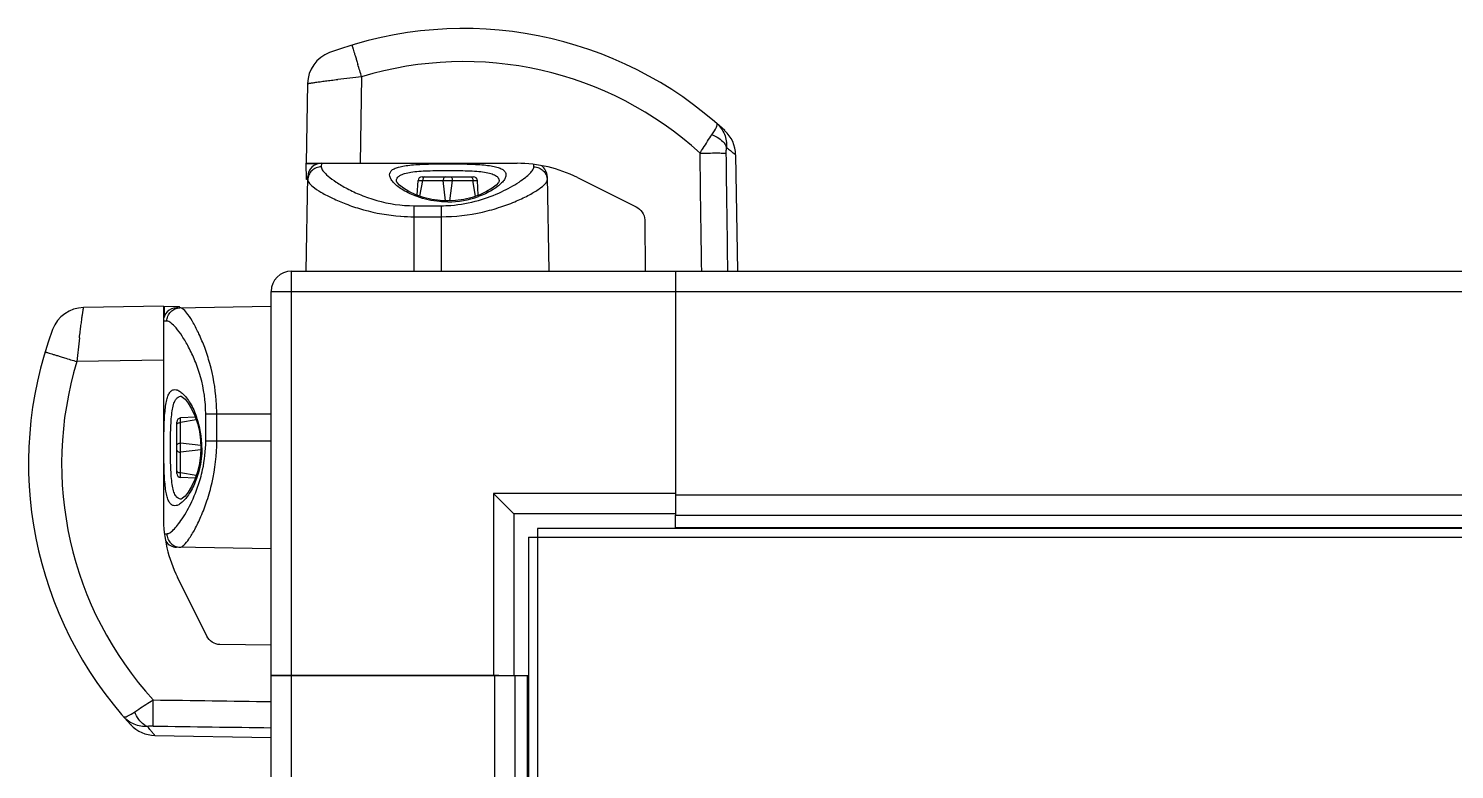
# Model space of a CAD drawing. Header units: millimetres. Extents: x 2513 to 2669, y 1505 to 1675.
# Drawn here: x 2556.6969 to 2556.9644, y 1513.6179 to 1513.757 of the extents above; entities that cross this region are included whole.
import ezdxf

# ---------------------------------------------------------------- set-up
doc = ezdxf.new("R2010")
doc.units = ezdxf.units.MM
doc.layers.add('DTM_AXES', color=7, linetype='Continuous')

msp = doc.modelspace()

# ---------------------------------------------------------------- linework, layer by layer
at = {"color": 7, "linetype": 'Continuous'}
for p, q in [((2556.759402472119, 1513.747924334351), (2556.759118873005, 1513.731686578893)), ((2556.749263077029, 1513.746636088471), (2556.749002132369, 1513.731686578893)), ((2556.827547506455, 1513.73780545812), (2556.827473364564, 1513.737873982682)), ((2556.827547506455, 1513.73780545812), (2556.827474088711, 1513.737873314178)), ((2556.749055116948, 1513.728651094383), (2556.749002132369, 1513.731686578893)), ((2556.749002132369, 1513.731686578893), (2556.788562894285, 1513.731686578893)), ((2556.75106976161, 1513.731560100373), (2556.749004340058, 1513.731560100373)), ((2556.751841164847, 1513.731686578893), (2556.751830070958, 1513.731015772136)), ((2556.791706461436, 1513.731015772136), (2556.791698785891, 1513.731479884922)), ((2556.829567312058, 1513.733281726354), (2556.829948385986, 1513.711450015488)), ((2556.749002132369, 1513.711450015488), (2556.749311979667, 1513.729201155559)), ((2556.749047169261, 1513.72910641706), (2556.749311982986, 1513.72910641706)), ((2556.770748064596, 1513.729157008466), (2556.780377179075, 1513.729157008466)), ((2556.794224552727, 1513.729201155559), (2556.794534400029, 1513.711450015488)), ((2556.799875477139, 1513.729016040341), (2556.81091057617, 1513.723498490824)), ((2556.749302378314, 1513.728651094383), (2556.749055116948, 1513.728651094383)), ((2556.769840969931, 1513.725682240458), (2556.769990304301, 1513.728439182689)), ((2556.770334966345, 1513.725511358703), (2556.770853952751, 1513.728450043955)), ((2556.770853952751, 1513.728450043955), (2556.774697863622, 1513.728450043955)), ((2556.775165388388, 1513.724646223432), (2556.774697863622, 1513.728450043955)), ((2556.775959873178, 1513.724646369007), (2556.776427380049, 1513.728450043955)), ((2556.776427380049, 1513.728450043955), (2556.780271290925, 1513.728450043955)), ((2556.780790288665, 1513.72551129452), (2556.780271290925, 1513.728450043955)), ((2556.781284261546, 1513.725682465697), (2556.78113493937, 1513.728439182689)), ((2556.78521068121, 1513.728330583503), (2556.785205617743, 1513.728328961167)), ((2556.769238695774, 1513.711450015488), (2556.769238695774, 1513.723731754745)), ((2556.769238695774, 1513.723731754745), (2556.774297836627, 1513.723731754745)), ((2556.774297836627, 1513.723731754745), (2556.774297836627, 1513.711450015488)), ((2556.766701768843, 1513.721757758821), (2556.766760065911, 1513.721753511067)), ((2556.769238695774, 1513.721664220859), (2556.774297836627, 1513.721664220859)), ((2556.812511213884, 1513.721084044238), (2556.812623823524, 1513.711450015488)), ((2556.746227877156, 1513.63556290272), (2556.746227877156, 1513.711450015488)), ((2556.746227877156, 1513.711450015488), (2556.818320634289, 1513.711450015488)), ((2556.818320634289, 1513.711450015488), (2556.818320634289, 1513.668735806888)), ((2556.742433521517, 1513.63556290272), (2556.742433521517, 1513.707655659849)), ((2556.742433521517, 1513.707655659849), (2556.818320634289, 1513.707655659849)), ((2556.722196958112, 1513.704881404638), (2556.707247448534, 1513.704620459978)), ((2556.722196958112, 1513.704881404638), (2556.722196958112, 1513.66532064272)), ((2556.722196958112, 1513.704881404638), (2556.725232442625, 1513.704828420057)), ((2556.722323436632, 1513.704879196946), (2556.722323436632, 1513.702815070379)), ((2556.724682381446, 1513.704571557334), (2556.742433521517, 1513.704881404638)), ((2556.724777119945, 1513.704836367746), (2556.724777119945, 1513.704571557334)), ((2556.725232442625, 1513.704582650273), (2556.725232442625, 1513.704828420057)), ((2556.722867764871, 1513.702053466045), (2556.722196958112, 1513.702042372159)), ((2556.722196958112, 1513.694764663998), (2556.705959202669, 1513.694481064941)), ((2556.725552953599, 1513.68796897454), (2556.725554575785, 1513.687963911088)), ((2556.732130024441, 1513.687123492367), (2556.732125778225, 1513.68718176807)), ((2556.72837224249, 1513.683548581999), (2556.725433493049, 1513.683029584254)), ((2556.728201071259, 1513.684042554872), (2556.725444354316, 1513.683893232703)), ((2556.730151782262, 1513.679585700381), (2556.730151782262, 1513.684644841231)), ((2556.730151782262, 1513.684644841231), (2556.742433521517, 1513.684644841231)), ((2556.732219316146, 1513.679585700381), (2556.732219316146, 1513.684644841231)), ((2556.724726528537, 1513.673506357929), (2556.724726528537, 1513.683135472407)), ((2556.725433493049, 1513.679185673383), (2556.725433493049, 1513.683029584254)), ((2556.729237167989, 1513.678718166511), (2556.725433493049, 1513.679185673383)), ((2556.729237313563, 1513.677923681718), (2556.725433493049, 1513.677456156954)), ((2556.730151782262, 1513.679585700381), (2556.742433521517, 1513.679585700381)), ((2556.725433493049, 1513.673612246082), (2556.725433493049, 1513.677456156954)), ((2556.728372178305, 1513.673093259673), (2556.725433493049, 1513.673612246082)), ((2556.728201296472, 1513.672599263264), (2556.725444354316, 1513.672748597633)), ((2556.784171433538, 1513.669712103465), (2556.784171433538, 1513.63556290272)), ((2556.818320634289, 1513.669712103465), (2556.784171433538, 1513.669712103465)), ((2556.787965789177, 1513.665917747826), (2556.784171433538, 1513.669712103465)), ((2556.787965789177, 1513.665917747826), (2556.787965789177, 1513.63556290272)), ((2556.818320634289, 1513.665917747826), (2556.787965789177, 1513.665917747826)), ((2556.818320634289, 1513.663143492613), (2556.818320634289, 1513.66567306304)), ((2556.722403652083, 1513.662184751114), (2556.722867764871, 1513.662177075569)), ((2556.792384265168, 1513.663143492613), (2556.792384265168, 1513.54843439346)), ((2557.6292926405, 1513.663143492613), (2556.792384265168, 1513.663143492613)), ((2556.818320634289, 1513.663360495451), (2557.602487466243, 1513.663360495451)), ((2556.742433521517, 1513.659349136976), (2556.724682381446, 1513.659658984278)), ((2556.79074004439, 1513.661499271836), (2556.79074004439, 1513.551157229638)), ((2556.79074004439, 1513.661499271836), (2557.630936861275, 1513.661499271836)), ((2556.730385046183, 1513.642972960836), (2556.724867496662, 1513.654008059867)), ((2556.742433521517, 1513.641259713483), (2556.732799506421, 1513.641372321393)), ((2556.78514773012, 1513.63556290272), (2556.742433521517, 1513.63556290272)), ((2556.788210473965, 1513.63556290272), (2556.79074004439, 1513.63556290272)), ((2556.790523041554, 1513.55144711149), (2556.790523041554, 1513.63556290272)), ((2556.716009554323, 1513.626410172441), (2556.716052335312, 1513.626363884464)), ((2556.716010222827, 1513.626409448291), (2556.716078078885, 1513.626336030552)), ((2556.716067313974, 1513.62634767792), (2556.716078078885, 1513.626336030552)), ((2556.720601810651, 1513.624316224947), (2556.742433521517, 1513.623935151017))]:
    msp.add_line(p, q, dxfattribs=at)
for points in [[(2556.76602607745, 1513.728129198785), (2556.765923475259, 1513.728318325025), (2556.765914561947, 1513.728330558082)], [(2556.771024485769, 1513.725272842214), (2556.769567857996, 1513.72577671452), (2556.768276611372, 1513.726377710927), (2556.767230682867, 1513.727013031777), (2556.766485894402, 1513.727607479975), (2556.766069285832, 1513.728067038909), (2556.76602607745, 1513.728129198785)], [(2556.785205617743, 1513.728328961167), (2556.785056239416, 1513.728067428905), (2556.784640532363, 1513.727608588473), (2556.783897403293, 1513.727015010649), (2556.782853416311, 1513.726380264528), (2556.78156416912, 1513.725779459095)], [(2556.775562621573, 1513.724628944698), (2556.774142483398, 1513.724690717454), (2556.772566448851, 1513.724905887709), (2556.771024485769, 1513.725272842214)], [(2556.78156416912, 1513.725779459095), (2556.780109533974, 1513.725275399826), (2556.778569307639, 1513.724907855311), (2556.776994426726, 1513.724691738618), (2556.775562621573, 1513.724628947819)], [(2556.725554575785, 1513.687963911088), (2556.725816107694, 1513.687814533045), (2556.726274947948, 1513.687398826316), (2556.726868525742, 1513.686655697501), (2556.727503271837, 1513.685611710838), (2556.728104077309, 1513.684322463938)], [(2556.728104077309, 1513.684322463938), (2556.728608136743, 1513.682867828806), (2556.728975681468, 1513.681327602171), (2556.729191798332, 1513.679752720694), (2556.729254589184, 1513.678320914901)], [(2556.729254592306, 1513.678320914901), (2556.729192819473, 1513.676900775803), (2556.728977648992, 1513.675324740545), (2556.728610694215, 1513.673782777115)], [(2556.728610694215, 1513.673782777115), (2556.728106821672, 1513.672326149304), (2556.727505825133, 1513.67103490294), (2556.726870504224, 1513.669988974764), (2556.726276056, 1513.669244186631), (2556.725816497362, 1513.668827578624), (2556.725754337578, 1513.668784370353)], [(2556.725754337578, 1513.668784370353), (2556.725565211846, 1513.668681768542), (2556.725552979065, 1513.668672855275)]]:
    msp.add_lwpolyline(points, dxfattribs=at)
for centre, radius, start, end in [((2556.778548910503, 1513.684795786205), 0.07218649694493032, 47.26436077500414, 110.4046587798925), ((2556.755586039926, 1513.746525720744), 0.006323926064166438, 110.4046587798925, 179.000000000541), ((2555.685517267115, 1513.421621396169), 1.122364758268779, 16.90154715337051, 17.02581470323279), ((2556.778548907364, 1513.684905824415), 0.06586287707957236, 47.67332370873703, 106.8999567285827), ((2556.787544436176, 1513.475296579866), 0.2740763560926216, 95.89347668620654, 96.8322435123474), ((2556.823244349154, 1513.733171358623), 0.006323926064419395, 1.000000020300718, 47.1206654459695), ((2556.751841164825, 1513.729157008315), 0.002529570425666575, 89.99999993747363, 178.9999965607516), ((2556.788562894285, 1513.706390874637), 0.02529570425666575, 63.43494882303339, 90), ((2556.77074806766, 1513.728398137341), 0.0007588683530141727, 90.00023132763077, 176.8995210575067), ((2556.780377176011, 1513.728398137341), 0.0007588683530141727, 3.100478942493255, 89.99976867236924), ((2556.791695367569, 1513.729157008338), 0.002529570425666575, 1.000002938652182, 55.69981612007511), ((2556.77558295354, 1513.741428230044), 0.01698968208063893, 269.9314336013594, 289.7357780015983), ((2556.769242478855, 1513.756216344515), 0.03455212386337307, 265.8800092339243, 269.9937267230372), ((2556.746227877156, 1513.707655659849), 0.003794355638499862, 90, 180), ((2556.707357816264, 1513.698297497079), 0.006323926064166438, 91.00000000987528, 159.595341216563), ((2556.724726528537, 1513.702042372174), 0.002529570425666575, 91.00000000987528, 180), ((2556.769087750798, 1513.675334626502), 0.07218649694493032, 159.595341216563, 222.7312307849207), ((2556.984911118017, 1513.665633883132), 0.2804395067989376, 173.178406976642, 174.0958727893231), ((2556.768977725647, 1513.675334629172), 0.06586288971022342, 163.100046136115, 222.3266637352866), ((2557.032260287246, 1514.768360294895), 1.12235850245064, 252.9741864605985, 253.0984547094717), ((2556.697667306193, 1513.684641062726), 0.03455201015690582, 0.006265700147972429, 4.120032103529603), ((2556.725485399666, 1513.683135469343), 0.0007588683530141727, 93.10047894222325, 179.9997686827839), ((2556.712455306385, 1513.678341246775), 0.01698968265826633, 359.9314339452941, 19.73578660578413), ((2556.725485399666, 1513.673506360992), 0.0007588683530141727, 180.0002313172161, 266.8995210577768), ((2556.747492662367, 1513.66532064272), 0.02529570425666575, 180, 206.565051177078), ((2556.724726528667, 1513.662188169437), 0.002529570425666575, 214.3001490263924, 268.9999970506619), ((2556.720712178381, 1513.63063918785), 0.006323926064419395, 222.8793345468306, 268.9999999692729)]:
    msp.add_arc(centre, radius, start, end, dxfattribs=at)
for points, knots in [([(2556.757563902916, 1513.753864738516), (2556.757569239971, 1513.753866360051), (2556.757571700917, 1513.753830309664), (2556.757593261397, 1513.753798302613), (2556.757616176689, 1513.753711952244), (2556.757652809752, 1513.753606809791), (2556.757696808942, 1513.753466291924), (2556.757774264269, 1513.753223223558), (2556.757891216956, 1513.75284913805), (2556.75805464681, 1513.752323912054), (2556.758246191701, 1513.75170419926), (2556.758461949417, 1513.751003303256), (2556.758613157912, 1513.75051030231), (2556.758692066981, 1513.750252647772)], [0, 0, 0, 0, 0.004421795, 0.0175267449, 0.0392671384, 0.0695575315, 0.1082197531, 0.1550472177, 0.2722330743, 0.418637357, 0.5912188806, 0.78638603, 1, 1, 1, 1]), ([(2556.749263077029, 1513.746636088471), (2556.749263287637, 1513.746645155751), (2556.749313313866, 1513.746647651084), (2556.749372164401, 1513.746670571044), (2556.749504054855, 1513.746689681235), (2556.749671515482, 1513.746720491033), (2556.74989161827, 1513.746754945344), (2556.750273461003, 1513.746814024053), (2556.750860036358, 1513.74689916355), (2556.751683985569, 1513.747013526966), (2556.752656524032, 1513.747142675587), (2556.753758141003, 1513.747283063831), (2556.754533718742, 1513.747377962768), (2556.754939560154, 1513.747426642572)], [0, 0, 0, 0, 0.0047459041, 0.0180328892, 0.0399060046, 0.07026741730000001, 0.1089527555, 0.1557742161, 0.2727810747, 0.4188883767, 0.5911422346999999, 0.7861136404000001, 1, 1, 1, 1]), ([(2556.82289812767, 1513.733599272814), (2556.823093659307, 1513.733916190557), (2556.823821783223, 1513.735080970985), (2556.824565147023, 1513.736236795502), (2556.825133004405, 1513.737061510594)], [0, 0, 0, 0, 0.2710824107, 1, 1, 1, 1]), ([(2556.825132966384, 1513.737061466847), (2556.825441687228, 1513.737511804303), (2556.825823518165, 1513.738122331194), (2556.82611392748, 1513.738825145504), (2556.826102898252, 1513.73910515748), (2556.826040691172, 1513.739159524967)], [0, 0, 0, 0, 0.6967655806999999, 0.8945697255, 1, 1, 1, 1]), ([(2556.825132966384, 1513.737061466847), (2556.825470974644, 1513.736929164296), (2556.826577199692, 1513.73640626005), (2556.827614889916, 1513.735478086222), (2556.827879354981, 1513.734643462867)], [0, 0, 0, 0, 0.2930792478, 1, 1, 1, 1]), ([(2556.826040691172, 1513.739159524967), (2556.826659369467, 1513.738618927199), (2556.827666300211, 1513.737200891946), (2556.827925822943, 1513.735489217747), (2556.827879354981, 1513.734643462867)], [0, 0, 0, 0, 0.4923765519, 1, 1, 1, 1]), ([(2556.827815998657, 1513.733599271853), (2556.827814745521, 1513.733692471781), (2556.8278159027, 1513.734041477424), (2556.827835989113, 1513.734392032505), (2556.827879529149, 1513.734644292585)], [0, 0, 0, 0, 0.2669209398, 1, 1, 1, 1]), ([(2556.827879529149, 1513.734644292585), (2556.828124817698, 1513.734452513162), (2556.828544839723, 1513.734115911506), (2556.829075262199, 1513.733694854173), (2556.829384108483, 1513.733423620863), (2556.829535521038, 1513.733315591046), (2556.829567312058, 1513.733281726357)], [0, 0, 0, 0, 0.4306085934, 0.7446488203, 0.9357619822, 1, 1, 1, 1]), ([(2556.769805231317, 1513.725436499862), (2556.768905354775, 1513.725760585337), (2556.767663943376, 1513.726330297254), (2556.766258437925, 1513.72727623908), (2556.765491211914, 1513.72794142814), (2556.764954243799, 1513.728586807703), (2556.764650553786, 1513.729205923917), (2556.764630356221, 1513.729817619965), (2556.764961396052, 1513.730341369226), (2556.765566162408, 1513.730724392588), (2556.766411807329, 1513.73101814688), (2556.767500887792, 1513.731236284852), (2556.769368623915, 1513.731454392624), (2556.772084209204, 1513.731567720685), (2556.774356127541, 1513.731590223847), (2556.775562621838, 1513.731590223803)], [0, 0, 0, 0, 0.1552698814, 0.2197660819, 0.2746028233, 0.3195550159, 0.3553145569, 0.3848026425, 0.4144061517, 0.4511739773, 0.499038658, 0.5591661178, 0.6311202182, 0.8041393298999999, 1, 1, 1, 1]), ([(2556.775562621838, 1513.731590223803), (2556.776769102881, 1513.731590223572), (2556.779041007672, 1513.731567721987), (2556.781756581217, 1513.731454395402), (2556.783624320877, 1513.731236290345), (2556.78471340687, 1513.731018154898), (2556.785559057621, 1513.730724403389), (2556.78616382992, 1513.730341384456), (2556.786494880264, 1513.729817641602), (2556.786474695563, 1513.72920594793), (2556.786171015411, 1513.728586833187), (2556.785634057609, 1513.727941455674), (2556.784866842469, 1513.727276267579), (2556.78346135236, 1513.726330324605), (2556.782219951237, 1513.725760611988), (2556.781320081858, 1513.725436524197)], [0, 0, 0, 0, 0.1958593145, 0.3688790759, 0.4408337697, 0.5009617496000001, 0.5488268626, 0.5855950673, 0.6151987785, 0.6446867916, 0.6804460962000001, 0.7253980311, 0.7802344952, 0.8447304543999999, 1, 1, 1, 1]), ([(2556.822898125763, 1513.733599272671), (2556.823941416416, 1513.733613616138), (2556.825361147417, 1513.733628480442), (2556.827000299357, 1513.733619793913), (2556.82759656318, 1513.73361214976), (2556.82781599866, 1513.733599272699)], [0, 0, 0, 0, 0.6364424624, 0.8659193401999999, 1, 1, 1, 1]), ([(2556.751830070958, 1513.731015770004), (2556.751504808965, 1513.731015926655), (2556.750848683386, 1513.73088991779), (2556.750013941851, 1513.730348130954), (2556.749447196143, 1513.729534651611), (2556.74930649366, 1513.728886634387), (2556.749300889524, 1513.728565588114)], [0, 0, 0, 0, 0.2516357154, 0.5022760310000001, 0.7515879269, 1, 1, 1, 1]), ([(2556.751830070958, 1513.731015772136), (2556.751828183471, 1513.730900247124), (2556.751906944442, 1513.730630118189), (2556.752301502453, 1513.730020460674), (2556.753213705604, 1513.729156775197), (2556.754735225921, 1513.728044889787), (2556.75678607727, 1513.726843124484), (2556.759325166735, 1513.725659393739), (2556.763445447665, 1513.724232856052), (2556.766882275968, 1513.723731877127), (2556.769238695774, 1513.723731754745)], [0, 0, 0, 0, 0.0177429131, 0.041721127, 0.111154538, 0.2086286742, 0.3311494924, 0.4754169174, 0.6381374735, 1, 1, 1, 1]), ([(2556.765914533289, 1513.728332184181), (2556.765910983246, 1513.728536081952), (2556.766038366436, 1513.728990199567), (2556.766645885673, 1513.729484234684), (2556.767545115788, 1513.729822649649), (2556.768738343787, 1513.7300593922), (2556.770193780215, 1513.73021049686), (2556.771860888828, 1513.730298318359), (2556.773674393037, 1513.730341595461), (2556.77492485831, 1513.730350050103), (2556.775562621838, 1513.730350043039)], [0, 0, 0, 0, 0.0588301878, 0.1268140931, 0.2173700221, 0.334545104, 0.4767144146, 0.6392685915999999, 0.8160153371, 1, 1, 1, 1]), ([(2556.771232499674, 1513.729157008466), (2556.771122566531, 1513.729157008466), (2556.770963181726, 1513.728979226657), (2556.770880812021, 1513.728717221937), (2556.770857109895, 1513.728542142161), (2556.770853952751, 1513.728450043955)], [0, 0, 0, 0, 0.3881289381, 0.6746479290999999, 1, 1, 1, 1]), ([(2556.775076410549, 1513.729157008466), (2556.774966477438, 1513.729157008466), (2556.774807092731, 1513.728979226599), (2556.774724722995, 1513.728717221944), (2556.774701020806, 1513.728542142165), (2556.774697863622, 1513.728450043955)], [0, 0, 0, 0, 0.3881288529, 0.6746478841, 1, 1, 1, 1]), ([(2556.775562621838, 1513.730350043039), (2556.776200379182, 1513.730350048928), (2556.777450836972, 1513.730341594104), (2556.779264335028, 1513.730298318063), (2556.780931446155, 1513.730210498544), (2556.782386887886, 1513.730059394928), (2556.783580120971, 1513.729822652366), (2556.784479354314, 1513.729484237063), (2556.785086876939, 1513.728990201096), (2556.785214259759, 1513.728536081839), (2556.78521071047, 1513.728332183373)], [0, 0, 0, 0, 0.1839828645, 0.3607292214, 0.5232837622, 0.6654537482, 0.7826292522, 0.8731854572, 0.9411696206, 1, 1, 1, 1]), ([(2556.776048833129, 1513.729157008466), (2556.776158766273, 1513.729157008466), (2556.776318151078, 1513.728979226657), (2556.776400520779, 1513.728717221937), (2556.776424222908, 1513.728542142161), (2556.776427380049, 1513.728450043955)], [0, 0, 0, 0, 0.3881289388, 0.6746479296, 1, 1, 1, 1]), ([(2556.779892743998, 1513.729157008466), (2556.780002677176, 1513.729157008466), (2556.780162062077, 1513.728979226713), (2556.780244431739, 1513.728717221933), (2556.780268133815, 1513.72854214216), (2556.780271290921, 1513.728450043955)], [0, 0, 0, 0, 0.3881290133, 0.6746479687000001, 1, 1, 1, 1]), ([(2556.781348177995, 1513.724731219217), (2556.782828061556, 1513.725151743433), (2556.785445220858, 1513.726138550231), (2556.78832572252, 1513.727721509903), (2556.790056324768, 1513.728957651512), (2556.790938691063, 1513.72972927591), (2556.7915018208, 1513.730374684057), (2556.791709501616, 1513.730829680703), (2556.791706461436, 1513.731015772136)], [0, 0, 0, 0, 0.3719903743, 0.6730692656999999, 0.7916644354000001, 0.8860883931, 0.9549985565000001, 1, 1, 1, 1]), ([(2556.791706461436, 1513.731015771859), (2556.792031723876, 1513.731015928942), (2556.792687850545, 1513.730889920617), (2556.793522593618, 1513.730348133533), (2556.79408934025, 1513.729534653106), (2556.794230042669, 1513.728886634891), (2556.794235646598, 1513.728565588181)], [0, 0, 0, 0, 0.2516357171, 0.5022760349000001, 0.7515879301999999, 1, 1, 1, 1]), ([(2556.749300886942, 1513.728565653454), (2556.749299094097, 1513.72846255741), (2556.749381714938, 1513.728218678311), (2556.749789755429, 1513.727679025312), (2556.750722730564, 1513.726925560569), (2556.752267749029, 1513.725957611839), (2556.754341998822, 1513.724905851818), (2556.756887678563, 1513.723853518894), (2556.760997061669, 1513.722527149838), (2556.76436348113, 1513.721930131411), (2556.766701768843, 1513.721757758821)], [0, 0, 0, 0, 0.0161465316, 0.0385717395, 0.105625051, 0.2018871465, 0.3242730239, 0.4691474918, 0.6328475929999999, 1, 1, 1, 1]), ([(2556.769990310124, 1513.728439182373), (2556.76999072377, 1513.728446713165), (2556.77001399808, 1513.72846221105), (2556.77008986277, 1513.728475390955), (2556.770258301307, 1513.72848360502), (2556.770524460923, 1513.7284741367), (2556.770735210572, 1513.728459757641), (2556.770853957212, 1513.728450043344)], [0, 0, 0, 0, 0.0258964613, 0.0787653811, 0.2769875648, 0.5909132378, 1, 1, 1, 1]), ([(2556.774297836627, 1513.721664220859), (2556.776910811764, 1513.721664390442), (2556.780727126984, 1513.72210656544), (2556.78541026656, 1513.723412896171), (2556.788352836356, 1513.724525578612), (2556.790761462886, 1513.725674001884), (2556.792561882657, 1513.726746310936), (2556.793653992699, 1513.727583868144), (2556.794136712994, 1513.728181112534), (2556.794237618227, 1513.728452209174), (2556.794235645448, 1513.72856565375)], [0, 0, 0, 0, 0.3614057023, 0.5255898021000001, 0.6718588161, 0.7960215555, 0.8939458351, 0.9619253525, 0.9843068865000001, 1, 1, 1, 1]), ([(2556.774697866564, 1513.728450043553), (2556.774836636806, 1513.728462446832), (2556.775412477357, 1513.728497903541), (2556.775991549532, 1513.728488974726), (2556.776427375609, 1513.728450043345)], [0, 0, 0, 0, 0.2415099514, 1, 1, 1, 1]), ([(2556.780271287969, 1513.728450043552), (2556.780390033816, 1513.728459763607), (2556.780600783726, 1513.728474132824), (2556.78086694181, 1513.728483603983), (2556.781035380631, 1513.728475394422), (2556.781111244241, 1513.728462211279), (2556.781134517395, 1513.728446712485), (2556.781134930582, 1513.728439182215)], [0, 0, 0, 0, 0.4090873716, 0.7230133175, 0.9212354466, 0.9741053009, 1, 1, 1, 1]), ([(2556.775562621838, 1513.724438560128), (2556.775049270204, 1513.724438585294), (2556.773096848376, 1513.724526002072), (2556.771160021969, 1513.724948579626), (2556.769805231317, 1513.725436499862)], [0, 0, 0, 0, 0.2628090979, 1, 1, 1, 1]), ([(2556.774297836627, 1513.723731754745), (2556.774910725057, 1513.723731786346), (2556.777288401016, 1513.723819267669), (2556.779650225987, 1513.724248728595), (2556.781348177995, 1513.724731219217)], [0, 0, 0, 0, 0.2577259957, 1, 1, 1, 1]), ([(2556.81091057617, 1513.723498490824), (2556.811359694117, 1513.723273930572), (2556.812164058777, 1513.722598457411), (2556.812505366162, 1513.721584382781), (2556.812511213884, 1513.721084044238)], [0, 0, 0, 0, 0.5008762982, 1, 1, 1, 1]), ([(2556.706456894434, 1513.698943976851), (2556.706505574233, 1513.699349818263), (2556.706600473174, 1513.700125396007), (2556.706740861421, 1513.701227012975), (2556.70687001003, 1513.702199551437), (2556.70698437346, 1513.703023500645), (2556.707069512955, 1513.703610076002), (2556.707128591651, 1513.703991918733), (2556.70716304596, 1513.704212021522), (2556.707193855771, 1513.704379482145), (2556.707212965959, 1513.704511372619), (2556.707235885942, 1513.704570223116), (2556.707238381256, 1513.704620249378), (2556.707247448534, 1513.704620459978)], [0, 0, 0, 0, 0.2138863596, 0.4088577655, 0.5811116234, 0.7272189255, 0.8442257842, 0.8910472446, 0.9297325826, 0.9600939954000001, 0.9819671115999999, 0.9952540973, 1, 1, 1, 1]), ([(2556.732125778225, 1513.68718176807), (2556.731953405523, 1513.689520055919), (2556.73135638715, 1513.692886475573), (2556.730030017949, 1513.696995858884), (2556.72897768495, 1513.699541538706), (2556.727925924875, 1513.701615788496), (2556.726957976122, 1513.70316080689), (2556.726204511432, 1513.704093781873), (2556.725664858382, 1513.704501822253), (2556.725420979302, 1513.704584442876), (2556.725317883254, 1513.704582650058)], [0, 0, 0, 0, 0.3671524221, 0.5308525270000001, 0.6757270004000001, 0.7981128758, 0.8943749648999999, 0.9614282693999999, 0.9838534681000001, 1, 1, 1, 1]), ([(2556.722867765023, 1513.702053466045), (2556.722867607938, 1513.702378728497), (2556.722993616273, 1513.703034855181), (2556.723535403387, 1513.70386959827), (2556.72434888386, 1513.704436344896), (2556.724996902103, 1513.704577047293), (2556.725317948826, 1513.704582651205)], [0, 0, 0, 0, 0.2516357172, 0.5022760349000001, 0.7515879301999999, 1, 1, 1, 1]), ([(2556.730151782262, 1513.684644841231), (2556.730151660758, 1513.687001261052), (2556.729650680789, 1513.690438089363), (2556.728224143276, 1513.694558370295), (2556.727040412502, 1513.697097459765), (2556.725838647214, 1513.699148311115), (2556.724726761758, 1513.700669831401), (2556.723863076399, 1513.701582034585), (2556.723253418775, 1513.701976592545), (2556.722983289896, 1513.702055353381), (2556.722867764871, 1513.702053466045)], [0, 0, 0, 0, 0.3618625293, 0.5245830833, 0.6688505104, 0.7913713286, 0.888845463, 0.9582788752, 0.9822570854000001, 1, 1, 1, 1]), ([(2556.700018801407, 1513.696319633202), (2556.700017180395, 1513.696314295916), (2556.700053229693, 1513.696311835389), (2556.700085238104, 1513.696290274439), (2556.700171587836, 1513.69626735934), (2556.700276730624, 1513.696230726156), (2556.700417248335, 1513.696186727009), (2556.7006603166, 1513.696109271701), (2556.701034401747, 1513.695992319118), (2556.701559627243, 1513.695828889414), (2556.702179339364, 1513.695637344736), (2556.702880234581, 1513.695421587267), (2556.703373234974, 1513.69527037895), (2556.703630889221, 1513.695191469978)], [0, 0, 0, 0, 0.0044218531, 0.017526852, 0.0392672854, 0.06955770900000001, 0.108219952, 0.1550474293, 0.2722332867, 0.4186375415999999, 0.5912190151, 0.7863861001000001, 1, 1, 1, 1]), ([(2556.722293313201, 1513.678320915169), (2556.722293313433, 1513.679527395573), (2556.722315814974, 1513.68179929976), (2556.722429141496, 1513.684514872776), (2556.722647246434, 1513.686382612657), (2556.722865381818, 1513.68747169895), (2556.723159133241, 1513.688317350051), (2556.723542152062, 1513.68892212268), (2556.72406589476, 1513.689253173409), (2556.72467758836, 1513.689232989104), (2556.725296703016, 1513.68892930927), (2556.725942080432, 1513.688392351816), (2556.726607268468, 1513.687625137053), (2556.727553211416, 1513.686219647481), (2556.728122924058, 1513.684978246771), (2556.728447011912, 1513.684078377685)], [0, 0, 0, 0, 0.1958592388, 0.3688790323, 0.4408337476, 0.5009617512, 0.5488268915, 0.5855951154, 0.6151988358, 0.6446868476, 0.6804461434, 0.7253980661, 0.7802345226, 0.8447304729999999, 1, 1, 1, 1]), ([(2556.723533493965, 1513.678320915169), (2556.723533488086, 1513.678958672126), (2556.723541942885, 1513.680209129491), (2556.723585218912, 1513.682022627192), (2556.723673038391, 1513.683689738432), (2556.72382414196, 1513.685145180396), (2556.724060884535, 1513.686338413758), (2556.72439929981, 1513.687237647356), (2556.724893335803, 1513.687845170232), (2556.725347455138, 1513.687972553068), (2556.725551353623, 1513.687969003802)], [0, 0, 0, 0, 0.1839827527, 0.3607291012, 0.5232836613, 0.665453671, 0.7826291984999999, 0.8731854353, 0.9411696145999999, 1, 1, 1, 1]), ([(2556.725433493455, 1513.683029581306), (2556.725423773402, 1513.683148327147), (2556.725409404179, 1513.683359077057), (2556.72539993302, 1513.683625235142), (2556.725408142583, 1513.683793673962), (2556.725421325726, 1513.683869537573), (2556.72543682452, 1513.683892810728), (2556.725444354789, 1513.683893223915)], [0, 0, 0, 0, 0.4090873716, 0.7230133175, 0.9212354466, 0.9741053009, 1, 1, 1, 1]), ([(2556.724726528537, 1513.682651037331), (2556.724726528537, 1513.682760970504), (2556.72490431029, 1513.682920355406), (2556.725166315075, 1513.683002725074), (2556.725341394842, 1513.683026427147), (2556.725433493049, 1513.683029584253)], [0, 0, 0, 0, 0.3881290133, 0.6746479687000001, 1, 1, 1, 1]), ([(2556.728447036041, 1513.672563521581), (2556.728122950483, 1513.671663645391), (2556.727553238529, 1513.670422234494), (2556.726607296731, 1513.669016729704), (2556.725942107749, 1513.668249504155), (2556.725296728306, 1513.667712536473), (2556.724677612197, 1513.667408846857), (2556.724065916233, 1513.667388649785), (2556.723542167181, 1513.667719690085), (2556.723159143965, 1513.668324456819), (2556.722865389785, 1513.669170102131), (2556.722647251893, 1513.670259182926), (2556.722429144257, 1513.6721269193), (2556.722315816269, 1513.674842503968), (2556.722293313158, 1513.677114421616), (2556.722293313201, 1513.678320915169)], [0, 0, 0, 0, 0.1552698599, 0.2197660494, 0.2746027808, 0.3195549587, 0.355314489, 0.3848025728, 0.4144060926, 0.4511739405, 0.4990386515999999, 0.5591661387, 0.6311202646, 0.8041394155, 1, 1, 1, 1]), ([(2556.725551352815, 1513.668672826622), (2556.725347455021, 1513.668669276602), (2556.724893337323, 1513.668796659814), (2556.724399302183, 1513.669404179323), (2556.724060887243, 1513.670303409705), (2556.723824144676, 1513.671496638011), (2556.723673040066, 1513.672952074705), (2556.723585218612, 1513.67461918347), (2556.723541941524, 1513.676432687286), (2556.723533486915, 1513.677683152087), (2556.723533493965, 1513.678320915169)], [0, 0, 0, 0, 0.0588301944, 0.1268141168, 0.2173700788, 0.3345451865, 0.4767145256, 0.6392687267, 0.8160154646, 1, 1, 1, 1]), ([(2556.724726528537, 1513.678807126459), (2556.724726528537, 1513.678917059603), (2556.724904310347, 1513.679076444411), (2556.725166315065, 1513.67915881411), (2556.725341394842, 1513.67918251624), (2556.725433493049, 1513.679185673383)], [0, 0, 0, 0, 0.3881289388, 0.6746479296, 1, 1, 1, 1]), ([(2556.724726528537, 1513.677834703879), (2556.724726528537, 1513.677724770769), (2556.724904310406, 1513.677565386065), (2556.725166315061, 1513.677483016325), (2556.725341394838, 1513.677459314137), (2556.725433493049, 1513.677456156954)], [0, 0, 0, 0, 0.3881288529, 0.6746478841, 1, 1, 1, 1]), ([(2556.725317883554, 1513.659647891552), (2556.725431328131, 1513.659645918741), (2556.725702424779, 1513.659746824228), (2556.726299669137, 1513.660229544611), (2556.727137226388, 1513.661321654822), (2556.72820953539, 1513.663122074646), (2556.729357958629, 1513.665530701192), (2556.730470640973, 1513.668473270924), (2556.731776971706, 1513.673156410324), (2556.732219146066, 1513.676972725361), (2556.732219316146, 1513.679585700381)], [0, 0, 0, 0, 0.0156931139, 0.0380746558, 0.1060541801, 0.2039784624, 0.3281412029, 0.4744102163, 0.6385943096, 1, 1, 1, 1]), ([(2556.725433493451, 1513.677456159895), (2556.72542109017, 1513.677594930138), (2556.725385633464, 1513.678170770689), (2556.725394562275, 1513.67874984286), (2556.72543349366, 1513.679185668943)], [0, 0, 0, 0, 0.2415099514, 1, 1, 1, 1]), ([(2556.729444976879, 1513.678320915169), (2556.729444951706, 1513.677807563227), (2556.729357534816, 1513.675855140323), (2556.728934956819, 1513.673918312856), (2556.728447036041, 1513.672563521581)], [0, 0, 0, 0, 0.2628091106, 1, 1, 1, 1]), ([(2556.729152317987, 1513.672535359736), (2556.729308474572, 1513.673084896667), (2556.729887378585, 1513.675391332725), (2556.730151688442, 1513.677779286572), (2556.730151782262, 1513.679585700381)], [0, 0, 0, 0, 0.2402705893, 1, 1, 1, 1]), ([(2556.722867764871, 1513.662177075569), (2556.723053856309, 1513.662174035139), (2556.723508852985, 1513.662381716388), (2556.724154261146, 1513.66294484593), (2556.724925885589, 1513.663827212378), (2556.726162027253, 1513.665557814709), (2556.727744986993, 1513.668438316593), (2556.72873179379, 1513.671055476076), (2556.729152317987, 1513.672535359736)], [0, 0, 0, 0, 0.0450014427, 0.113911606, 0.2083355641, 0.3269307321, 0.6280096275, 1, 1, 1, 1]), ([(2556.724726528537, 1513.673990793006), (2556.724726528537, 1513.673880859862), (2556.724904310347, 1513.673721475054), (2556.725166315065, 1513.673639105354), (2556.725341394842, 1513.673615403227), (2556.725433493049, 1513.673612246082)], [0, 0, 0, 0, 0.3881289381, 0.6746479290999999, 1, 1, 1, 1]), ([(2556.72544435463, 1513.672748603457), (2556.72543682384, 1513.672749017099), (2556.725421325959, 1513.67277229141), (2556.725408146054, 1513.672848156101), (2556.725399931987, 1513.673016594639), (2556.725409400307, 1513.673282754258), (2556.725423779365, 1513.673493503903), (2556.725433493663, 1513.673612250543)], [0, 0, 0, 0, 0.0258964613, 0.0787653811, 0.2769875648, 0.5909132378, 1, 1, 1, 1]), ([(2556.722867767001, 1513.662177075569), (2556.72286761035, 1513.661851813575), (2556.722993619211, 1513.661195687994), (2556.723535406053, 1513.66036094646), (2556.724348885394, 1513.659794200751), (2556.724996902618, 1513.65965349827), (2556.725317948893, 1513.659647894131)], [0, 0, 0, 0, 0.2516357154, 0.5022760310000001, 0.7515879269, 1, 1, 1, 1]), ([(2556.732799506421, 1513.641372321393), (2556.732299163677, 1513.641378173053), (2556.731285077341, 1513.641719461873), (2556.730609606466, 1513.642523841421), (2556.730385046183, 1513.642972960836)], [0, 0, 0, 0, 0.4991251590999999, 1, 1, 1, 1]), ([(2556.716822024383, 1513.628750530814), (2556.717072125114, 1513.628922815513), (2556.718213450563, 1513.629687442183), (2556.71937397749, 1513.63042300707), (2556.72028426409, 1513.630985409334)], [0, 0, 0, 0, 0.2210791841, 1, 1, 1, 1]), ([(2556.720284264306, 1513.626067538348), (2556.720271386685, 1513.626286973881), (2556.72026374223, 1513.626883237953), (2556.720255055387, 1513.628522390417), (2556.720269920338, 1513.62994212189), (2556.720284264355, 1513.630985412859)], [0, 0, 0, 0, 0.1340806665, 0.3635575537, 1, 1, 1, 1]), ([(2556.714724011929, 1513.62784284596), (2556.714778377393, 1513.627780639336), (2556.715058390715, 1513.627769620191), (2556.715761197964, 1513.62806001424), (2556.716371762176, 1513.628441802615), (2556.716822068329, 1513.628750569004)], [0, 0, 0, 0, 0.1054283999, 0.3032327811, 1, 1, 1, 1]), ([(2556.719240074201, 1513.626004175223), (2556.718394317108, 1513.625957736968), (2556.716682648598, 1513.626217224147), (2556.715264602365, 1513.627224160935), (2556.714724011929, 1513.62784284596)], [0, 0, 0, 0, 0.5076235458, 1, 1, 1, 1]), ([(2556.719240074201, 1513.626004175223), (2556.718990068063, 1513.626083394317), (2556.718341686856, 1513.626426353008), (2556.717474966815, 1513.627364445696), (2556.717016337114, 1513.628254248189), (2556.716822068329, 1513.628750569004)], [0, 0, 0, 0, 0.2092362543, 0.5747678099, 1, 1, 1, 1]), ([(2556.720284268093, 1513.626067538357), (2556.720191066781, 1513.626068791304), (2556.719842056305, 1513.626067635495), (2556.719491496774, 1513.626047545536), (2556.719239233114, 1513.626004006216)], [0, 0, 0, 0, 0.2669212295, 1, 1, 1, 1]), ([(2556.720601810648, 1513.624316224947), (2556.720612882607, 1513.624312616633), (2556.720538101199, 1513.624378771782), (2556.720514907798, 1513.624429619676), (2556.720380111929, 1513.624579608662), (2556.720237992959, 1513.624758381912), (2556.720039515336, 1513.624999501539), (2556.719702872409, 1513.62541679165), (2556.719431013854, 1513.625758715403), (2556.719239233114, 1513.626004006216)], [0, 0, 0, 0, 0.0161049604, 0.064236479, 0.1441177185, 0.2553479784, 0.3973202037, 0.5693893466, 1, 1, 1, 1])]:
    msp.add_open_spline(points, degree=3, knots=knots, dxfattribs=at)
for points in [[(2556.823201895502, 1513.711450015488), (2556.8231009111, 1513.718833151752), (2556.822999654068, 1513.726216284291), (2556.82289812383, 1513.733599413069)], [(2556.828113497066, 1513.711450015488), (2556.828014612899, 1513.718833104723), (2556.827915448419, 1513.726216190212), (2556.827815998657, 1513.733599271853)], [(2556.720284117931, 1513.630985414877), (2556.727667248718, 1513.630883884608), (2556.735050383243, 1513.630782625932), (2556.742433521517, 1513.630681641501)], [(2556.720284268093, 1513.626067538357), (2556.727667348752, 1513.625968088611), (2556.735050433262, 1513.625868924094), (2556.742433521517, 1513.625770039938)]]:
    msp.add_open_spline(points, degree=3, dxfattribs=at)
at = {"layer": 'DTM_AXES', "color": 7, "linetype": 'Continuous'}
for p, q in [((2556.818320634289, 1513.711450015488), (2556.818320634289, 1513.66567306304)), ((2556.818320634289, 1513.711450015488), (2557.602487466243, 1513.711450015488)), ((2556.818320634289, 1513.707655659849), (2557.602487466243, 1513.707655659849)), ((2556.818320634289, 1513.669467418679), (2557.602487466243, 1513.669467418679)), ((2556.818320634289, 1513.66567306304), (2557.602487466243, 1513.66567306304)), ((2556.742433521517, 1512.851396070762), (2556.742433521517, 1513.63556290272)), ((2556.742433521517, 1513.63556290272), (2556.788210473965, 1513.63556290272)), ((2556.746227877156, 1512.851396070762), (2556.746227877156, 1513.63556290272)), ((2556.784416118326, 1513.556912388018), (2556.784416118326, 1513.63556290272)), ((2556.788210473965, 1513.554072494145), (2556.788210473965, 1513.63556290272))]:
    msp.add_line(p, q, dxfattribs=at)

doc.saveas('drawing.dxf')
